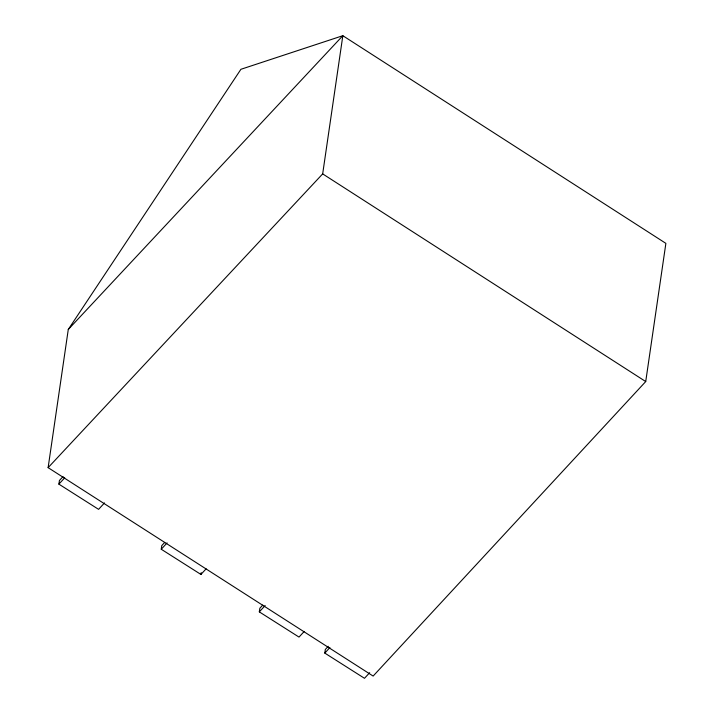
<?xml version="1.0" encoding="UTF-8"?>
<svg xmlns="http://www.w3.org/2000/svg" width="714" height="714" viewBox="0 0 714 714"><rect width="100%" height="100%" fill="white"/><g stroke="black" fill="none" stroke-linecap="round" stroke-linejoin="round"><path stroke-width="1.07" d="M48.124 467.652L68.276 329.466L240.913 69.294L342.836 35.7L665.876 243.367L645.724 381.553L373.136 676.069L48.124 467.652L322.674 173.886L342.836 35.7L68.276 329.466M104.503 502.933L98.586 509.35L58.887 484.137L59.423 480.495L63.073 476.541M206.123 568.835L200.937 574.449L161.248 549.244L161.775 545.594L164.693 542.435M200.937 574.449L201.205 572.628M304.191 631.471L299.014 637.084L259.316 611.88L259.851 608.23L262.77 605.07M369.673 672.686L364.488 678.3L324.799 653.096L325.325 649.445L328.244 646.286M58.887 484.137L64.724 477.818M161.248 549.244L167.076 542.917M259.316 611.88L265.153 605.561M324.799 653.096L329.904 647.562M322.674 173.886L645.724 381.553"/></g></svg>
